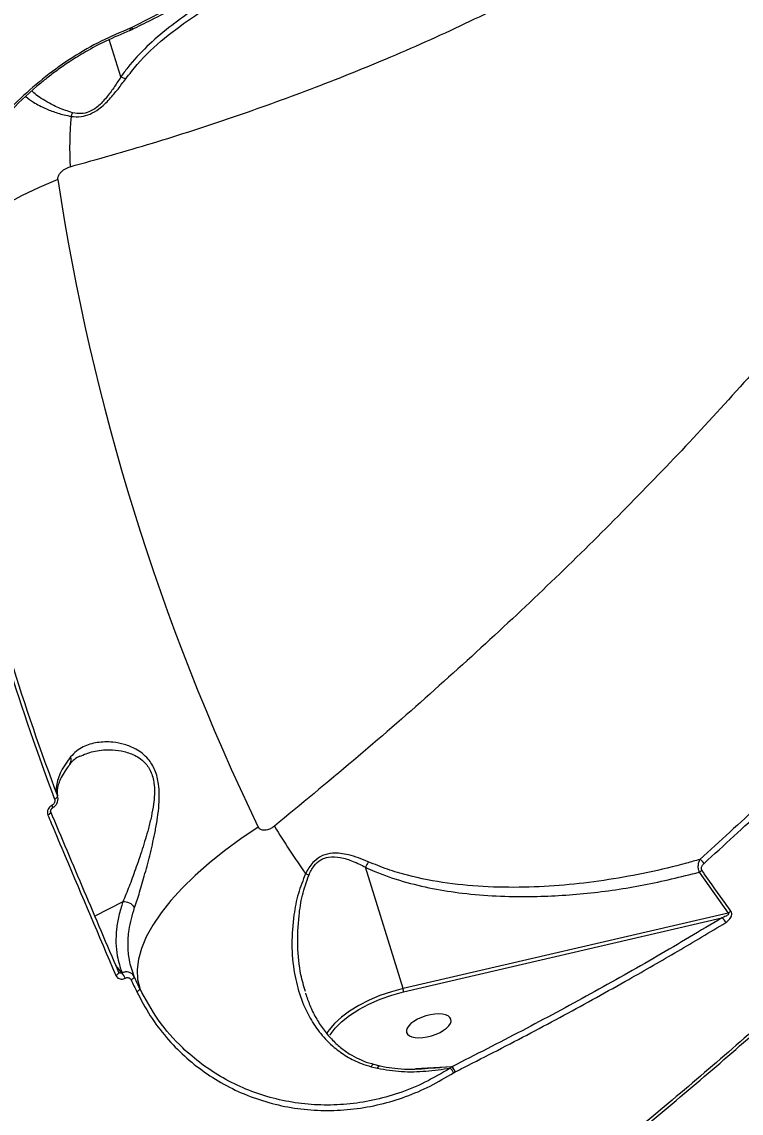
# Model space of a CAD drawing. Header units: millimetres. Extents: x -4781 to 5098, y -4410 to 4664.
# Drawn here: x -1397.3 to -1252.9, y -608.9 to -389.8 of the extents above; entities that cross this region are included whole.
import ezdxf

# ---------------------------------------------------------------- set-up
doc = ezdxf.new("R2010")
doc.units = ezdxf.units.MM
for name, color, linetype in [('DIKOM_ОБЪЕКТ', 7, 'Continuous'), ('DIKOM_РАЗМЕР_ЗОНА', 7, 'Continuous'), ('DIKOM_РАЗМЕР_ОБЪЕКТА', 7, 'Continuous')]:
    doc.layers.add(name, color=color, linetype=linetype)
doc.styles.add('style1', font='arial.ttf', dxfattribs={"width": 0.8})
doc.dimstyles.new('1-50', dxfattribs={"dimtxt": 300, "dimasz": 200, "dimexe": 100, "dimexo": 0, "dimgap": 100, "dimtad": 1, "dimtxsty": 'style1', "dimcen": 200, "dimclrd": 7, "dimclre": 7, "dimclrt": 7, "dimadec": 1, "dimazin": 2, "dimtfac": 1, "dimtmove": 0, "dimatfit": 2, "dimfxl": 0, "dimlwd": 25, "dimlwe": 18, "dimarcsym": 0})

# ---------------------------------------------------------------- blocks, each defined once
blk = doc.blocks.new('*D54')
at = {"layer": 'Defpoints', "color": 0, "transparency": 16777216}
for p in [(2534.93, 1098.4), (-3331.22, 763.4), (2534.93, -3200.56)]:
    blk.add_point(p, dxfattribs=at)
at = {"layer": 'DIKOM_РАЗМЕР_ОБЪЕКТА', "color": 7, "lineweight": 18, "transparency": 16777216}
for p, q in [((2534.93, 1098.4), (2534.93, -3300.56)), ((-3331.22, 763.4), (-3331.22, -3300.56))]:
    blk.add_line(p, q, dxfattribs=at)
at = {"layer": 'DIKOM_РАЗМЕР_ОБЪЕКТА', "color": 7, "lineweight": 25, "transparency": 16777216}
blk.add_line((-3131.22, -3200.56), (2334.93, -3200.56), dxfattribs=at)
at = {"layer": 'DIKOM_РАЗМЕР_ОБЪЕКТА', "color": 7, "transparency": 16777216}
for points in [[(-3131.22, -3167.23), (-3131.22, -3233.9), (-3331.22, -3200.56)], [(2334.93, -3167.23), (2334.93, -3233.9), (2534.93, -3200.56)]]:
    blk.add_solid(points, dxfattribs=at)
at = {"layer": 'DIKOM_РАЗМЕР_ОБЪЕКТА', "color": 7, "transparency": 16777216, "insert": (941.13, -2947.39), "char_height": 300, "attachment_point": 5, "style": 'style1'}
blk.add_mtext('5870', dxfattribs=at)
blk = doc.blocks.new('*D57')
at = {"layer": 'Defpoints', "color": 0, "transparency": 16777216}
for p in [(4034.06, 1180.11), (-4781.22, 856.14), (4034.06, -4310.06)]:
    blk.add_point(p, dxfattribs=at)
at = {"layer": 'DIKOM_РАЗМЕР_ЗОНА', "color": 7, "lineweight": 18, "transparency": 16777216}
for p, q in [((4034.06, 1180.11), (4034.06, -4410.06)), ((-4781.22, 856.14), (-4781.22, -4410.06))]:
    blk.add_line(p, q, dxfattribs=at)
at = {"layer": 'DIKOM_РАЗМЕР_ЗОНА', "color": 7, "lineweight": 25, "transparency": 16777216}
blk.add_line((-4581.22, -4310.06), (3834.06, -4310.06), dxfattribs=at)
at = {"layer": 'DIKOM_РАЗМЕР_ЗОНА', "color": 7, "transparency": 16777216}
for points in [[(-4581.22, -4276.72), (-4581.22, -4343.39), (-4781.22, -4310.06)], [(3834.06, -4276.72), (3834.06, -4343.39), (4034.06, -4310.06)]]:
    blk.add_solid(points, dxfattribs=at)
at = {"layer": 'DIKOM_РАЗМЕР_ЗОНА', "color": 7, "transparency": 16777216, "insert": (-1490.8, -4056.88), "char_height": 300, "attachment_point": 5, "style": 'style1'}
blk.add_mtext('8820', dxfattribs=at)

msp = doc.modelspace()

# ---------------------------------------------------------------- linework, layer by layer
at = {"layer": 'DIKOM_ОБЪЕКТ', "color": 7, "linetype": 'Continuous', "lineweight": 15}
for p, q in [((-1375.24, -390.992), (-1375.549, -391.133)), ((-1375.238, -391.434), (-1375.277, -391.454)), ((-1375.199, -390.971), (-1375.24, -390.992)), ((-1377.442, -400.893), (-1379.759, -393.41)), ((-1387.703, -538.893), (-1387.671, -538.848)), ((-1390.098, -545.196), (-1390.074, -545.255)), ((-1391.263, -547.143), (-1391.287, -547.155)), ((-1391.152, -547.704), (-1391.185, -547.721)), ((-1320.765, -583.923), (-1328.304, -559.579)), ((-1261.297, -560.578), (-1255.493, -568.767)), ((-1377.014, -566.535), (-1382.628, -569.378)), ((-1255.493, -568.767), (-1320.765, -583.923)), ((-1320.642, -584.586), (-1256.769, -569.755)), ((-1377.202, -580.805), (-1378.415, -579.27)), ((-1377.837, -580.595), (-1377.873, -580.542)), ((-1377.178, -580.792), (-1377.202, -580.805)), ((-1376.569, -581.866), (-1376.545, -581.853)), ((-1340.193, -585.204), (-1340.281, -584.87)), ((-1335.764, -592.499), (-1336.117, -593.075)), ((-1327.153, -599.615), (-1325.887, -599.928)), ((-1326.689, -599.123), (-1325.42, -599.429)), ((-1310.944, -599.613), (-1318.247, -600.079)), ((-1310.977, -599.622), (-1313.046, -599.789)), ((-1310.977, -599.622), (-1311.298, -599.91)), ((-1310.944, -599.613), (-1310.977, -599.622)), ((-1310.614, -600.831), (-1310.314, -600.663)), ((-1310.314, -600.663), (-1310.272, -600.643))]:
    msp.add_line(p, q, dxfattribs=at)
at = {"layer": 'DIKOM_ОБЪЕКТ', "color": 7, "linetype": 'Continuous', "lineweight": 15, "flags": 128}
for points in [[(-1375.24, -390.992), (-1375.211, -391.126), (-1375.198, -391.242), (-1375.202, -391.335), (-1375.224, -391.404), (-1375.261, -391.445), (-1375.265, -391.448)], [(-1375.199, -390.971), (-1375.172, -391.105), (-1375.162, -391.221), (-1375.168, -391.316), (-1375.191, -391.385), (-1375.229, -391.429), (-1375.235, -391.433)], [(-1390.09, -421.515), (-1393.825, -423.074), (-1397.344, -424.768), (-1400.621, -426.584), (-1403.629, -428.509), (-1406.345, -430.528), (-1408.749, -432.624), (-1410.821, -434.782), (-1412.545, -436.984), (-1413.908, -439.214), (-1414.9, -441.453), (-1415.512, -443.686), (-1415.542, -443.849)], [(-1390.727, -545.908), (-1390.584, -545.83), (-1390.455, -545.746), (-1390.344, -545.656), (-1390.254, -545.565), (-1390.187, -545.474), (-1390.146, -545.387), (-1390.131, -545.305), (-1390.143, -545.23)], [(-1391.287, -547.155), (-1391.234, -547.293), (-1391.192, -547.417), (-1391.164, -547.524), (-1391.15, -547.61), (-1391.151, -547.672), (-1391.166, -547.709), (-1391.176, -547.716)], [(-1391.263, -547.143), (-1391.21, -547.281), (-1391.169, -547.405), (-1391.14, -547.512), (-1391.127, -547.598), (-1391.127, -547.66), (-1391.142, -547.697), (-1391.152, -547.704)], [(-1392.072, -549.097), (-1391.912, -549.003), (-1391.771, -548.901), (-1391.653, -548.795), (-1391.564, -548.687), (-1391.506, -548.582), (-1391.481, -548.484), (-1391.491, -548.397), (-1391.496, -548.383)], [(-1349.831, -551.526), (-1353.323, -553.867), (-1356.62, -556.279), (-1359.696, -558.745), (-1362.526, -561.244), (-1365.089, -563.757), (-1367.365, -566.266), (-1369.336, -568.749), (-1370.987, -571.189), (-1372.305, -573.565), (-1373.279, -575.859), (-1373.903, -578.055), (-1374.171, -580.134), (-1374.081, -582.08), (-1373.634, -583.877)], [(-1378.422, -581.286), (-1378.262, -581.194), (-1378.12, -581.093), (-1378.001, -580.989), (-1377.91, -580.885), (-1377.85, -580.785), (-1377.824, -580.692), (-1377.831, -580.611), (-1377.837, -580.595)], [(-1375.343, -582.188), (-1375.203, -582.102), (-1375.077, -582.011), (-1374.969, -581.915), (-1374.881, -581.82), (-1374.815, -581.726), (-1374.774, -581.638), (-1374.759, -581.556), (-1374.77, -581.485)], [(-1375.343, -582.188), (-1375.201, -582.488), (-1375.06, -582.787), (-1374.918, -583.087), (-1374.776, -583.386), (-1374.634, -583.685), (-1374.491, -583.985), (-1374.349, -584.284), (-1374.206, -584.583)], [(-1373.634, -583.877), (-1373.776, -583.579), (-1373.919, -583.28), (-1374.061, -582.981), (-1374.203, -582.681), (-1374.345, -582.382), (-1374.487, -582.083), (-1374.628, -581.784), (-1374.77, -581.485)], [(-1373.634, -583.877), (-1373.623, -583.949), (-1373.638, -584.03), (-1373.679, -584.119), (-1373.744, -584.213), (-1373.833, -584.308), (-1373.941, -584.404), (-1374.067, -584.496), (-1374.206, -584.583)], [(-1320.765, -583.923), (-1323.105, -584.558), (-1325.398, -585.349), (-1327.593, -586.28), (-1329.645, -587.33), (-1331.507, -588.475), (-1333.14, -589.693), (-1334.509, -590.956), (-1335.582, -592.236), (-1335.764, -592.499)], [(-1335.444, -593.317), (-1335.372, -593.198), (-1334.407, -591.888), (-1333.112, -590.586), (-1331.52, -589.323), (-1329.67, -588.13), (-1327.605, -587.034), (-1325.375, -586.064), (-1323.035, -585.241), (-1320.642, -584.586)], [(-1325.887, -599.928), (-1325.746, -599.686), (-1325.611, -599.523), (-1325.488, -599.447), (-1325.418, -599.446)]]:
    msp.add_lwpolyline(points, dxfattribs=at)
at = {"layer": 'DIKOM_ОБЪЕКТ', "color": 7, "linetype": 'Continuous', "lineweight": 15}
for centre, radius, start, end in [((-1317.371, -415.278), 70.323, 174.7372, 182.98574), ((-1389.824, -407.45), 2.79, 330.40482, 346.89264), ((-937.672, -352.658), 457.628, 188.65396, 205.75749), ((-949.512, -379.064), 471.707, 193.6971, 200.71396), ((-949.304, -378.523), 471.307, 193.69673, 200.71451), ((-1389.042, -537.948), 1.64, 326.71445, 19.04021), ((-1191.247, -455.691), 182.435, 211.61839, 215.20181), ((-1262.294, -560.021), 2.318, 31.83488, 60.66731), ((-1345.674, -571.299), 11.734, 59.34228, 62.85474), ((-1262.441, -558.419), 2.443, 297.90951, 313.67767), ((-1376.762, -569.011), 2.489, 32.15529, 95.81749), ((-1256.706, -566.609), 2.475, 299.35479, 314.98564), ((-1257.662, -571.299), 1.783, 20.40468, 59.97434), ((-1380.708, -583.617), 4.495, 22.93604, 38.73551), ((-1380.683, -583.604), 4.493, 22.93661, 38.74444), ((-1323.209, -584.722), 2.571, 3.01919, 18.09575), ((-1313.386, -602.176), 3.081, 25.87948, 47.3363), ((-1312.512, -601.332), 2.297, 16.90767, 48.10171), ((-1312.533, -601.385), 2.38, 18.16229, 48.096)]:
    msp.add_arc(centre, radius, start, end, dxfattribs=at)
at = {"layer": 'DIKOM_ОБЪЕКТ', "color": 7, "linetype": 'Continuous', "lineweight": 15, "extrusion": (0, 0, -1)}
msp.add_ellipse((-1315.602, -591.413), major_axis=(4.462, 1.322), ratio=0.44303, dxfattribs=at)
at = {"layer": 'DIKOM_ОБЪЕКТ', "color": 7, "linetype": 'Continuous', "lineweight": 15}
for points, knots in [([(-1175.175, -286.77), (-1174.67, -287.851), (-1173.12, -291.169), (-1171.597, -297.415), (-1170.509, -305.413), (-1170.444, -314.101), (-1171.373, -323.434), (-1173.34, -333.411), (-1176.36, -344.036), (-1180.476, -355.3), (-1185.733, -367.236), (-1192.088, -379.682), (-1199.379, -392.331), (-1207.483, -405.057), (-1216.296, -417.786), (-1226.054, -430.871), (-1236.762, -444.276), (-1248.403, -457.958), (-1260.649, -471.532), (-1273.423, -484.948), (-1286.645, -498.161), (-1300.601, -511.464), (-1315.285, -524.812), (-1330.624, -538.177), (-1341.277, -546.949), (-1346.601, -551.334)], [0, 0, 0, 0, 0.0209176, 0.0641763, 0.1074674, 0.1507256, 0.1952319, 0.239775, 0.2842814, 0.3303977, 0.3765138, 0.4232922, 0.4700711, 0.5140068, 0.5579767, 0.6019124, 0.6471283, 0.6923814, 0.7375982, 0.7807392, 0.823911, 0.8670522, 0.911357, 0.9556951, 1, 1, 1, 1]), ([(-1387.598, -418.941), (-1382.045, -417.38), (-1370.937, -414.257), (-1354.849, -409.032), (-1339.224, -403.415), (-1323.618, -397.162), (-1308.189, -390.265), (-1293.077, -382.692), (-1278.694, -374.612), (-1265.127, -366.027), (-1252.451, -356.951), (-1241.07, -347.677), (-1230.962, -338.255), (-1222.085, -328.733), (-1214.154, -318.853), (-1207.363, -308.613), (-1202.813, -300.706), (-1200.937, -296.2), (-1200.554, -295.278)], [0, 0, 0, 0, 0.0603272, 0.1206539, 0.1815816, 0.242509, 0.3098632, 0.3772694, 0.4446229, 0.513961, 0.5833572, 0.6526947, 0.71793, 0.7832141, 0.8484483, 0.9155652, 0.9827371, 1, 1, 1, 1]), ([(-1321.011, -361.529), (-1321.863, -362.051), (-1325.749, -364.434), (-1332.835, -368.59), (-1342.254, -373.982), (-1351.813, -379.264), (-1361.508, -384.436), (-1369.314, -388.493), (-1373.938, -390.792), (-1375.234, -391.436)], [0, 0, 0, 0, 0.0499472, 0.2277463, 0.4046448, 0.5808135, 0.7564385, 0.9317147, 1, 1, 1, 1]), ([(-1320.894, -361.081), (-1321.41, -361.393), (-1323.99, -362.953), (-1330.764, -366.985), (-1341.396, -373.095), (-1356.795, -381.579), (-1368.252, -387.426), (-1375.199, -390.971)], [0, 0, 0, 0, 0.0299888, 0.1499527, 0.3900718, 0.6301905, 1, 1, 1, 1]), ([(-1320.003, -370.998), (-1321.743, -371.356), (-1326.465, -372.328), (-1334.046, -374.359), (-1342.643, -377.245), (-1350.939, -380.733), (-1357.7, -384.245), (-1363.296, -387.699), (-1367.836, -390.944), (-1372.243, -394.75), (-1375.404, -398.13), (-1376.982, -400.269), (-1377.442, -400.893)], [0, 0, 0, 0, 0.0783333, 0.2125925, 0.3472653, 0.4817923, 0.6158488, 0.6916674, 0.782072, 0.8726184, 0.9628129, 1, 1, 1, 1]), ([(-1376.424, -401.27), (-1375.671, -400.299), (-1373.395, -397.365), (-1368.759, -393.006), (-1361.87, -388.044), (-1356.672, -384.812), (-1353.453, -383.362), (-1353.35, -383.315)], [0, 0, 0, 0, 0.12895934, 0.38969867, 0.65084817, 0.98882021, 1, 1, 1, 1]), ([(-1375.549, -391.133), (-1377.498, -391.954), (-1381.395, -393.596), (-1387.087, -396.887), (-1392.533, -400.728), (-1397.628, -405.125), (-1402.272, -410.002), (-1406.369, -415.289), (-1409.84, -420.906), (-1412.612, -426.774), (-1414.626, -432.793), (-1415.828, -438.864), (-1416.264, -444.916), (-1415.849, -448.821), (-1415.64, -450.776)], [0, 0, 0, 0, 0.0836188, 0.1671636, 0.250417, 0.3338519, 0.4173019, 0.500488, 0.5837349, 0.6671366, 0.7504541, 0.8333929, 0.9166234, 1, 1, 1, 1]), ([(-1375.628, -391.603), (-1377.239, -392.273), (-1380.225, -393.514), (-1384.266, -395.691), (-1387.52, -397.697), (-1390.097, -399.478), (-1392.268, -401.112), (-1395.657, -403.869), (-1400.181, -408.169), (-1404.729, -413.689), (-1408.124, -418.844), (-1410.537, -423.328), (-1412.122, -427.032), (-1413.178, -430.028), (-1413.968, -432.662), (-1414.748, -435.985), (-1415.361, -440.116), (-1415.627, -445.043), (-1415.249, -448.491), (-1415.045, -450.35)], [0, 0, 0, 0, 0.0701799, 0.1300687, 0.1791074, 0.2176969, 0.2497963, 0.2824392, 0.3832508, 0.4844473, 0.5525106, 0.6196025, 0.682005, 0.7112433, 0.746455, 0.7928273, 0.8502954, 0.9192768, 1, 1, 1, 1]), ([(-1375.635, -391.594), (-1375.646, -391.612), (-1375.661, -391.637), (-1375.687, -391.633), (-1375.694, -391.632)], [0, 0, 0, 0, 0.7361511, 1, 1, 1, 1]), ([(-1375.164, -391.393), (-1375.244, -391.439), (-1375.41, -391.531), (-1375.587, -391.584), (-1375.678, -391.61)], [0, 0, 0, 0, 0.4887765, 1, 1, 1, 1]), ([(-1375.549, -391.133), (-1375.544, -391.214), (-1375.533, -391.38), (-1375.567, -391.54), (-1375.617, -391.579), (-1375.635, -391.594)], [0, 0, 0, 0, 0.3785981, 0.7767291, 1, 1, 1, 1]), ([(-1377.437, -400.9), (-1377.438, -400.901), (-1377.53, -401.048), (-1378.04, -401.857), (-1378.994, -403.333), (-1380.465, -405.296), (-1382.066, -406.959), (-1383.804, -407.999), (-1385.523, -408.368), (-1386.541, -408.185), (-1387.106, -408.083)], [0, 0, 0, 0, 0.0002696, 0.0414407, 0.2242949, 0.4065542, 0.5849742, 0.7124821, 0.8404537, 1, 1, 1, 1]), ([(-1377.442, -400.893), (-1377.442, -400.895), (-1377.441, -400.897), (-1377.439, -400.899), (-1377.438, -400.9), (-1377.437, -400.9)], [0, 0, 0, 0, 0.4519892, 0.8267878, 1, 1, 1, 1]), ([(-1376.424, -401.27), (-1376.449, -401.266), (-1376.597, -401.244), (-1376.928, -401.155), (-1377.257, -400.99), (-1377.437, -400.9)], [0, 0, 0, 0, 0.0844117, 0.5004393, 1, 1, 1, 1]), ([(-1387.397, -408.828), (-1386.741, -408.884), (-1385.548, -408.987), (-1383.578, -408.448), (-1381.561, -407.233), (-1379.688, -405.416), (-1377.944, -403.318), (-1376.934, -401.957), (-1376.424, -401.27)], [0, 0, 0, 0, 0.1672664, 0.304325, 0.4416775, 0.6370221, 0.816708, 1, 1, 1, 1]), ([(-1396.472, -404.861), (-1396.004, -405.235), (-1394.963, -406.067), (-1392.694, -407.188), (-1390.15, -408.22), (-1388.32, -408.624), (-1387.397, -408.828)], [0, 0, 0, 0, 0.254435, 0.5655745, 0.7809431, 1, 1, 1, 1]), ([(-1387.106, -408.083), (-1388.071, -407.775), (-1390.025, -407.151), (-1392.615, -405.713), (-1394.473, -404.563), (-1395.142, -403.831), (-1395.258, -403.705)], [0, 0, 0, 0, 0.2668751, 0.5401747, 0.9206221, 1, 1, 1, 1]), ([(-1390.09, -421.515), (-1390.096, -421.424), (-1390.106, -421.234), (-1389.997, -420.84), (-1389.75, -420.384), (-1389.228, -419.774), (-1388.658, -419.374), (-1388.055, -419.084), (-1387.78, -418.998), (-1387.598, -418.941)], [0, 0, 0, 0, 0.0767319, 0.1605277, 0.3174621, 0.4661868, 0.7625002, 0.8428683, 1, 1, 1, 1]), ([(-1215.937, -514.138), (-1219.447, -517.78), (-1226.468, -525.065), (-1237.592, -536.035), (-1249.104, -547.025), (-1257.14, -554.342), (-1261.158, -558)], [0, 0, 0, 0, 0.2491205, 0.4982412, 0.7491232, 1, 1, 1, 1]), ([(-1260.324, -558.799), (-1256.328, -555.16), (-1248.337, -547.883), (-1236.832, -536.902), (-1225.661, -525.889), (-1218.581, -518.542), (-1215.041, -514.868)], [0, 0, 0, 0, 0.2491191, 0.4982412, 0.7491196, 1, 1, 1, 1]), ([(-1374.655, -567.686), (-1374.319, -566.676), (-1373.64, -564.625), (-1372.558, -560.881), (-1371.462, -556.735), (-1370.595, -552.921), (-1370.028, -549.64), (-1369.748, -547.211), (-1369.668, -544.945), (-1369.818, -542.575), (-1370.457, -540.012), (-1371.715, -537.991), (-1373.094, -536.687), (-1374.69, -535.643), (-1376.705, -534.847), (-1379.365, -534.354), (-1382.245, -534.426), (-1384.659, -535.154), (-1386.396, -536.198), (-1387.125, -537.006), (-1387.492, -537.413)], [0, 0, 0, 0, 0.0717883, 0.1456278, 0.221169, 0.2985164, 0.3406348, 0.3832895, 0.4160996, 0.4496098, 0.4986416, 0.5477888, 0.5804505, 0.6139717, 0.6704374, 0.7283171, 0.8119528, 0.8980733, 0.9486873, 1, 1, 1, 1]), ([(-1385.753, -537.319), (-1384.843, -536.944), (-1382.993, -536.18), (-1380.053, -535.911), (-1377.336, -536.156), (-1375.331, -536.727), (-1373.731, -537.585), (-1372.391, -538.677), (-1371.189, -540.485), (-1370.677, -542.824), (-1370.651, -544.998), (-1370.854, -547.097), (-1371.272, -549.376), (-1372.023, -552.434), (-1373.116, -556.043), (-1374.454, -559.945), (-1375.779, -563.545), (-1376.599, -565.53), (-1377.014, -566.535)], [0, 0, 0, 0, 0.0944288, 0.1921746, 0.2553914, 0.3198362, 0.3551595, 0.3913463, 0.44306, 0.4946967, 0.5300601, 0.5664518, 0.6133104, 0.6608549, 0.7466372, 0.8343065, 0.9162049, 1, 1, 1, 1]), ([(-1387.492, -537.413), (-1387.911, -537.982), (-1388.75, -539.12), (-1389.623, -540.714), (-1390.196, -542.213), (-1390.421, -543.553), (-1390.358, -544.541), (-1390.197, -545.058), (-1390.143, -545.23)], [0, 0, 0, 0, 0.18279496, 0.36558955, 0.55375185, 0.74189888, 0.9141899, 1, 1, 1, 1]), ([(-1387.631, -538.876), (-1387.879, -539.201), (-1388.513, -540.032), (-1389.232, -541.238), (-1389.822, -542.48), (-1390.145, -543.543), (-1390.255, -544.427), (-1390.186, -544.85), (-1390.151, -545.065)], [0, 0, 0, 0, 0.1136677, 0.2904043, 0.4664064, 0.641951, 0.8182541, 1, 1, 1, 1]), ([(-1385.68, -537.296), (-1385.759, -537.327), (-1386.275, -537.536), (-1386.96, -538.043), (-1387.458, -538.639), (-1387.683, -538.908)], [0, 0, 0, 0, 0.0900282, 0.5883084, 1, 1, 1, 1]), ([(-1391.214, -547.692), (-1391.037, -547.587), (-1390.664, -547.366), (-1390.309, -546.908), (-1390.081, -546.39), (-1389.984, -545.831), (-1390.09, -545.431), (-1390.143, -545.23)], [0, 0, 0, 0, 0.20447248, 0.43013078, 0.5633857, 0.78028652, 1, 1, 1, 1]), ([(-1391.287, -547.155), (-1391.377, -547.209), (-1391.61, -547.348), (-1391.917, -547.685), (-1392.137, -548.145), (-1392.208, -548.646), (-1392.117, -548.947), (-1392.072, -549.097)], [0, 0, 0, 0, 0.1343141, 0.34691405, 0.56319404, 0.78160916, 1, 1, 1, 1]), ([(-1391.173, -547.718), (-1391.206, -547.736), (-1391.281, -547.777), (-1391.387, -547.883), (-1391.47, -548.015), (-1391.517, -548.154), (-1391.525, -548.283), (-1391.51, -548.356), (-1391.497, -548.381), (-1391.496, -548.383)], [0, 0, 0, 0, 0.1177859, 0.2747381, 0.4253111, 0.5879382, 0.7685825, 0.9806452, 1, 1, 1, 1]), ([(-1390.727, -545.908), (-1390.726, -545.91), (-1390.689, -546.001), (-1390.656, -546.205), (-1390.698, -546.478), (-1390.814, -546.74), (-1390.992, -546.973), (-1391.176, -547.088), (-1391.263, -547.143)], [0, 0, 0, 0, 0.004201, 0.2196825, 0.4354177, 0.5681292, 0.79384, 1, 1, 1, 1]), ([(-1392.072, -549.097), (-1391.84, -549.648), (-1390.682, -552.403), (-1386.184, -563.077), (-1381.828, -573.296), (-1378.422, -581.286)], [0, 0, 0, 0, 0.0517048, 0.2585553, 1, 1, 1, 1]), ([(-1377.873, -580.542), (-1380.177, -575.145), (-1384.785, -564.348), (-1389.285, -553.665), (-1391.535, -548.323)], [0, 0, 0, 0, 0.49992096, 1, 1, 1, 1]), ([(-1346.601, -551.334), (-1346.803, -551.482), (-1347.223, -551.79), (-1347.87, -552.053), (-1348.465, -552.156), (-1348.978, -552.13), (-1349.386, -551.989), (-1349.68, -551.776), (-1349.783, -551.606), (-1349.831, -551.526)], [0, 0, 0, 0, 0.1943581, 0.4036754, 0.5538619, 0.6909828, 0.8350588, 0.9219103, 1, 1, 1, 1]), ([(-1327.748, -558.463), (-1329.049, -557.938), (-1330.866, -557.205), (-1333.301, -556.761), (-1335.07, -556.701), (-1336.959, -557.123), (-1338.834, -558.429), (-1339.814, -559.86), (-1340.267, -560.752), (-1340.32, -560.857)], [0, 0, 0, 0, 0.28651255, 0.40027052, 0.51629423, 0.6574494, 0.79937606, 0.97633617, 1, 1, 1, 1]), ([(-1339.69, -561.205), (-1339.365, -560.535), (-1338.778, -559.327), (-1337.354, -558.003), (-1335.495, -557.356), (-1333.231, -557.534), (-1330.776, -558.355), (-1329.095, -559.102), (-1328.304, -559.57), (-1328.303, -559.571)], [0, 0, 0, 0, 0.1595647, 0.2875475, 0.4150492, 0.5934666, 0.7962156, 0.9997234, 1, 1, 1, 1]), ([(-1327.748, -558.463), (-1327.762, -558.495), (-1327.842, -558.686), (-1328.024, -559.077), (-1328.204, -559.396), (-1328.303, -559.571)], [0, 0, 0, 0, 0.0844294, 0.4972137, 1, 1, 1, 1]), ([(-1261.158, -558), (-1262.066, -558.258), (-1265.514, -559.237), (-1271.6, -560.693), (-1279.458, -562.139), (-1287.412, -563.138), (-1295.488, -563.651), (-1303.652, -563.614), (-1311.861, -562.9), (-1318.623, -561.602), (-1323.92, -560.049), (-1326.472, -558.991), (-1327.748, -558.463)], [0, 0, 0, 0, 0.0419944, 0.1595241, 0.2774947, 0.3953174, 0.5131218, 0.6338761, 0.754565, 0.8758688, 0.937949, 1, 1, 1, 1]), ([(-1261.158, -558), (-1261.263, -558.204), (-1261.475, -558.613), (-1261.584, -559.373), (-1261.515, -560.071), (-1261.364, -560.424), (-1261.297, -560.578)], [0, 0, 0, 0, 0.2829444, 0.5673994, 0.8112057, 1, 1, 1, 1]), ([(-1340.32, -560.857), (-1340.851, -562.177), (-1341.927, -564.851), (-1342.835, -569.637), (-1343.226, -575.057), (-1342.744, -580.588), (-1341.475, -585.599), (-1339.67, -589.657), (-1337.345, -593.08), (-1334.845, -595.649), (-1332.069, -597.633), (-1329.538, -598.903), (-1327.817, -599.417), (-1327.153, -599.615)], [0, 0, 0, 0, 0.0889018, 0.1801292, 0.3049784, 0.4334565, 0.5379123, 0.64516, 0.7294078, 0.8158791, 0.8847866, 0.9555196, 1, 1, 1, 1]), ([(-1328.303, -559.571), (-1328.304, -559.572), (-1328.304, -559.574), (-1328.304, -559.577), (-1328.304, -559.578), (-1328.304, -559.579)], [0, 0, 0, 0, 0.327503, 0.8088547, 1, 1, 1, 1]), ([(-1328.304, -559.579), (-1327.67, -559.865), (-1325.226, -560.971), (-1320.747, -562.503), (-1314.842, -563.914), (-1308.589, -564.873), (-1302.052, -565.408), (-1293.688, -565.545), (-1283.758, -564.94), (-1272.375, -563.317), (-1264.988, -561.49), (-1261.297, -560.578)], [0, 0, 0, 0, 0.0310724, 0.1198415, 0.2089555, 0.2979301, 0.3968245, 0.4957427, 0.6636329, 0.8319723, 1, 1, 1, 1]), ([(-1260.754, -560.186), (-1260.784, -560.132), (-1260.847, -560.021), (-1260.876, -559.798), (-1260.836, -559.539), (-1260.677, -559.166), (-1260.467, -558.947), (-1260.324, -558.799)], [0, 0, 0, 0, 0.12132221, 0.25251636, 0.4115057, 0.59926838, 1, 1, 1, 1]), ([(-1254.956, -568.36), (-1255.317, -567.865), (-1257.12, -565.387), (-1259.048, -562.66), (-1260.594, -560.417), (-1260.754, -560.186)], [0, 0, 0, 0, 0.1831741, 0.9158737, 1, 1, 1, 1]), ([(-1340.37, -584.532), (-1340.689, -583.425), (-1341.546, -580.459), (-1342.009, -575.325), (-1341.784, -569.95), (-1341.091, -565.172), (-1340.157, -562.526), (-1339.69, -561.205)], [0, 0, 0, 0, 0.14926878, 0.40012295, 0.65105097, 0.82578964, 1, 1, 1, 1]), ([(-1700.141, -826.669), (-1696.301, -826.986), (-1688.607, -827.621), (-1676.038, -827.616), (-1662.766, -826.92), (-1648.778, -825.47), (-1634.159, -823.288), (-1618.943, -820.37), (-1603.144, -816.709), (-1586.801, -812.325), (-1569.969, -807.238), (-1552.726, -801.473), (-1535.154, -795.058), (-1517.298, -788.004), (-1499.184, -780.311), (-1480.845, -772.004), (-1462.346, -763.116), (-1443.771, -753.691), (-1425.206, -743.773), (-1406.7, -733.381), (-1388.284, -722.525), (-1369.987, -711.232), (-1351.874, -699.546), (-1334.027, -687.524), (-1316.53, -675.22), (-1299.426, -662.663), (-1282.751, -649.867), (-1266.525, -636.859), (-1250.807, -623.692), (-1235.669, -610.427), (-1221.176, -597.128), (-1208.418, -584.821), (-1197.211, -573.532), (-1190.772, -566.697), (-1187.553, -563.279)], [0, 0, 0, 0, 0.03155663, 0.06321286, 0.0949197, 0.12662656, 0.15828294, 0.18983941, 0.22139713, 0.25305436, 0.28476196, 0.31646992, 0.34812713, 0.37968505, 0.41126502, 0.44294433, 0.47467424, 0.50640413, 0.53808345, 0.56966396, 0.60129519, 0.63302521, 0.66480636, 0.69658742, 0.72831845, 0.75995011, 0.79165926, 0.82346749, 0.85532685, 0.88718615, 0.91899504, 0.9507048, 0.97535237, 1, 1, 1, 1]), ([(-1377.014, -566.535), (-1377.308, -567.462), (-1377.896, -569.316), (-1378.345, -572.061), (-1378.453, -574.757), (-1378.186, -577.726), (-1377.548, -579.667), (-1377.178, -580.792)], [0, 0, 0, 0, 0.18255412, 0.36511452, 0.55302829, 0.74094099, 1, 1, 1, 1]), ([(-1374.77, -581.485), (-1375.127, -580.398), (-1375.785, -578.398), (-1376.033, -575.245), (-1375.839, -571.758), (-1375.091, -569.186), (-1374.655, -567.686)], [0, 0, 0, 0, 0.2580791, 0.4750079, 0.694066, 1, 1, 1, 1]), ([(-1255.493, -568.767), (-1255.48, -568.775), (-1255.453, -568.79), (-1255.421, -568.824), (-1255.405, -568.858), (-1255.4, -568.895), (-1255.405, -568.941), (-1255.463, -569.061), (-1255.643, -569.215), (-1255.951, -569.407), (-1256.336, -569.592), (-1256.626, -569.701), (-1256.769, -569.755)], [0, 0, 0, 0, 0.025457, 0.0516881, 0.0780635, 0.0864175, 0.1148364, 0.1529203, 0.3028559, 0.4906163, 0.748946, 1, 1, 1, 1]), ([(-1255.99, -570.678), (-1255.693, -570.462), (-1255.27, -570.156), (-1254.891, -569.547), (-1254.759, -569.115), (-1254.776, -568.73), (-1254.862, -568.499), (-1254.937, -568.389), (-1254.956, -568.36)], [0, 0, 0, 0, 0.4029201, 0.5733309, 0.7450602, 0.8533516, 0.9616875, 1, 1, 1, 1]), ([(-1256.769, -569.755), (-1261.079, -572.333), (-1269.697, -577.49), (-1283.101, -585.03), (-1296.812, -592.436), (-1306.233, -597.221), (-1310.944, -599.613)], [0, 0, 0, 0, 0.2492675, 0.4985361, 0.7492677, 1, 1, 1, 1]), ([(-1310.272, -600.643), (-1309.705, -600.358), (-1306.868, -598.931), (-1299.538, -595.188), (-1288.428, -589.32), (-1276.395, -582.661), (-1265.58, -576.443), (-1259.187, -572.599), (-1255.99, -570.678)], [0, 0, 0, 0, 0.0299905, 0.1499474, 0.3900574, 0.6301634, 0.8150832, 1, 1, 1, 1]), ([(-1227.992, -571.834), (-1231.946, -575.523), (-1239.855, -582.9), (-1252.256, -593.944), (-1265.009, -604.961), (-1273.83, -612.249), (-1278.24, -615.893)], [0, 0, 0, 0, 0.2491005, 0.4982002, 0.7490996, 1, 1, 1, 1]), ([(-1278.135, -616.548), (-1273.765, -612.938), (-1265.025, -605.718), (-1252.326, -594.754), (-1239.916, -583.71), (-1231.966, -576.296), (-1227.991, -572.589)], [0, 0, 0, 0, 0.2491014, 0.4982003, 0.749101, 1, 1, 1, 1]), ([(-1377.835, -580.595), (-1377.833, -580.602), (-1377.824, -580.629), (-1377.809, -580.641), (-1377.797, -580.65)], [0, 0, 0, 0, 0.25496303, 1, 1, 1, 1]), ([(-1374.77, -581.485), (-1374.85, -581.349), (-1375.03, -581.046), (-1375.428, -580.772), (-1375.92, -580.601), (-1376.462, -580.566), (-1376.92, -580.677), (-1377.148, -580.779), (-1377.178, -580.792)], [0, 0, 0, 0, 0.1804995, 0.4028954, 0.530987, 0.7496324, 0.9663949, 1, 1, 1, 1]), ([(-1378.422, -581.286), (-1378.346, -581.423), (-1378.193, -581.698), (-1377.797, -581.961), (-1377.337, -582.07), (-1376.907, -582.022), (-1376.663, -581.909), (-1376.569, -581.866)], [0, 0, 0, 0, 0.2182803, 0.4367667, 0.6530522, 0.8657806, 1, 1, 1, 1]), ([(-1377.202, -580.805), (-1377.233, -580.82), (-1377.312, -580.86), (-1377.462, -580.871), (-1377.626, -580.816), (-1377.744, -580.735), (-1377.788, -580.667), (-1377.798, -580.651)], [0, 0, 0, 0, 0.1522241, 0.39429056, 0.64812649, 0.91570273, 1, 1, 1, 1]), ([(-1376.545, -581.853), (-1376.53, -581.845), (-1376.419, -581.788), (-1376.195, -581.721), (-1375.925, -581.731), (-1375.679, -581.816), (-1375.477, -581.957), (-1375.384, -582.117), (-1375.343, -582.188)], [0, 0, 0, 0, 0.0340109, 0.2522668, 0.4705309, 0.5979143, 0.8192069, 1, 1, 1, 1]), ([(-1374.206, -584.583), (-1373.351, -586.209), (-1371.643, -589.461), (-1368.385, -593.758), (-1364.71, -597.551), (-1360.66, -600.793), (-1356.234, -603.523), (-1351.476, -605.678), (-1346.467, -607.248), (-1341.273, -608.209), (-1335.964, -608.523), (-1330.619, -608.206), (-1325.341, -607.269), (-1320.21, -605.703), (-1315.26, -603.612), (-1312.161, -601.757), (-1310.614, -600.831)], [0, 0, 0, 0, 0.0751086, 0.1502127, 0.2212816, 0.292577, 0.3636454, 0.4347703, 0.5061244, 0.5772488, 0.6483409, 0.7196594, 0.790753, 0.8604301, 0.9303203, 1, 1, 1, 1]), ([(-1311.298, -599.91), (-1312.969, -600.904), (-1316.311, -602.89), (-1321.547, -604.996), (-1326.806, -606.445), (-1332.023, -607.236), (-1337.256, -607.413), (-1342.434, -606.949), (-1347.484, -605.878), (-1352.341, -604.217), (-1356.927, -601.97), (-1361.192, -599.191), (-1365.656, -595.41), (-1370.072, -590.422), (-1372.446, -586.059), (-1373.634, -583.877)], [0, 0, 0, 0, 0.0766109, 0.15321615, 0.22423177, 0.2954745, 0.36648819, 0.43748616, 0.50871116, 0.57970964, 0.65069595, 0.72191137, 0.79289835, 0.89644733, 1, 1, 1, 1]), ([(-1340.22, -585.205), (-1339.947, -586.003), (-1339.369, -587.693), (-1338.154, -590.069), (-1336.67, -592.321), (-1334.975, -594.298), (-1333.106, -595.978), (-1331.173, -597.306), (-1329.156, -598.302), (-1327.677, -598.882), (-1326.802, -599.062), (-1326.675, -599.088)], [0, 0, 0, 0, 0.1243175, 0.26346301, 0.39830847, 0.52896752, 0.65403324, 0.77322298, 0.87450042, 0.98175656, 1, 1, 1, 1]), ([(-1327.153, -599.615), (-1327.139, -599.59), (-1327.055, -599.433), (-1326.902, -599.218), (-1326.754, -599.092), (-1326.701, -599.142), (-1326.69, -599.151)], [0, 0, 0, 0, 0.0758037, 0.4721163, 0.8958609, 1, 1, 1, 1]), ([(-1325.887, -599.928), (-1324.287, -600.194), (-1321.085, -600.724), (-1316.142, -600.585), (-1312.919, -600.136), (-1311.298, -599.91)], [0, 0, 0, 0, 0.3317454, 0.663845, 1, 1, 1, 1]), ([(-1325.414, -599.425), (-1324.994, -599.524), (-1323.827, -599.8), (-1321.69, -600.031), (-1319.069, -600.157), (-1317.229, -600.057), (-1316.317, -600.007)], [0, 0, 0, 0, 0.1431018, 0.3980462, 0.7015922, 1, 1, 1, 1]), ([(-1313.046, -599.789), (-1313.159, -599.799), (-1314.502, -599.91), (-1315.854, -599.976), (-1317.092, -600.036)], [0, 0, 0, 0, 0.0839426, 1, 1, 1, 1])]:
    msp.add_open_spline(points, degree=3, knots=knots, dxfattribs=at)

# ---------------------------------------------------------------- dimensions: what is measured, and where the dimension line sits
at = {"layer": 'DIKOM_РАЗМЕР_ЗОНА'}
dim = msp.add_linear_dim(base=(4034.06, -4310.056), p1=(-4781.222, 856.139), p2=(4034.06, 1180.105), text='8820', dimstyle='1-50', dxfattribs=at)
dim.commit()
dim.dimension.update_dxf_attribs({"geometry": '*D57', "text_midpoint": (-1490.8, -4310.056), "dimtype": 160})
at = {"layer": 'DIKOM_РАЗМЕР_ОБЪЕКТА'}
dim = msp.add_linear_dim(base=(2534.928, -3200.563), p1=(-3331.222, 763.397), p2=(2534.928, 1098.401), text='5870', dimstyle='1-50', dxfattribs=at)
dim.commit()
dim.dimension.update_dxf_attribs({"geometry": '*D54', "text_midpoint": (941.132, -3200.563), "dimtype": 160})

doc.saveas('drawing.dxf')
